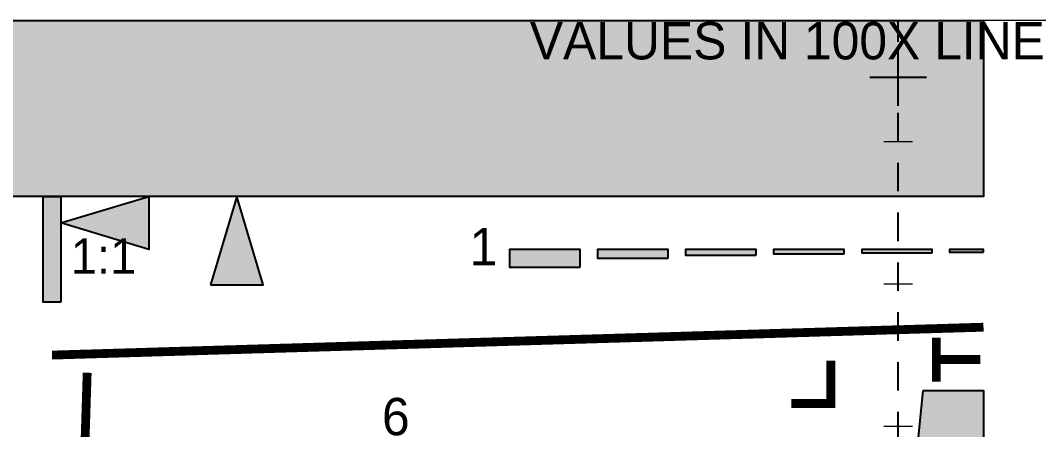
# Model space of a CAD drawing. Header units: millimetres. Extents: x 0 to 420, y 0 to 297.
# Drawn here: x 115.3 to 258.5, y 239.5 to 297 of the extents above; entities that cross this region are included whole.
import ezdxf

# ---------------------------------------------------------------- set-up
doc = ezdxf.new("R2010")
doc.units = ezdxf.units.MM
for name, color, linetype in [('CENTER', 7, 'Continuous'), ('FRAME', 7, 'Continuous'), ('GLUE', 1, 'Continuous'), ('LABELS', 7, 'Continuous'), ('PERIPHERY', 7, 'Continuous'), ('SFR', 7, 'Continuous')]:
    doc.layers.add(name, color=color, linetype=linetype)

msp = doc.modelspace()

# ---------------------------------------------------------------- hatches: boundary and pattern name
at = {"layer": 'CENTER', "true_color": 0x000000}
h = msp.add_hatch(color=7, dxfattribs=at)
h.dxf.hatch_style = 1
h.paths.add_polyline_path([(194.02, 262.35), (194.02, 264.82), (184.12, 264.82), (184.12, 262.35), (194.02, 262.35)])
h = msp.add_hatch(color=7, dxfattribs=at)
h.dxf.hatch_style = 1
h.paths.add_polyline_path([(206.39, 263.59), (206.39, 264.82), (196.49, 264.82), (196.49, 263.59), (206.39, 263.59)])
h = msp.add_hatch(color=7, dxfattribs=at)
h.dxf.hatch_style = 1
h.paths.add_polyline_path([(218.77, 264), (218.77, 264.82), (208.87, 264.82), (208.87, 264), (218.77, 264)])
h = msp.add_hatch(color=7, dxfattribs=at)
h.dxf.hatch_style = 1
h.paths.add_polyline_path([(231.14, 264.21), (231.14, 264.82), (221.24, 264.82), (221.24, 264.21), (231.14, 264.21)])
h = msp.add_hatch(color=7, dxfattribs=at)
h.dxf.hatch_style = 1
h.paths.add_polyline_path([(243.52, 264.33), (243.52, 264.82), (233.62, 264.82), (233.62, 264.33), (243.52, 264.33)])
h = msp.add_hatch(color=7, dxfattribs=at)
h.dxf.hatch_style = 1
h.paths.add_polyline_path([(250.75, 264.42), (250.75, 264.82), (245.99, 264.82), (245.99, 264.42), (250.75, 264.42)])
at = {"layer": 'FRAME', "true_color": 0x000000}
h = msp.add_hatch(color=7, dxfattribs=at)
h.dxf.hatch_style = 1
h.paths.add_polyline_path([(0, 297), (250.75, 297), (250.75, 272.25), (0, 272.25), (0, 297)])
h = msp.add_hatch(color=7, dxfattribs=at)
h.dxf.hatch_style = 1
h.paths.add_polyline_path([(121, 257.4), (118.53, 257.4), (118.53, 272.25), (121, 272.25), (121, 257.4)])
h = msp.add_hatch(color=7, dxfattribs=at)
h.dxf.hatch_style = 1
h.paths.add_polyline_path([(133.38, 272.25), (133.38, 264.82), (121, 268.54), (133.38, 272.25)])
h = msp.add_hatch(color=7, dxfattribs=at)
h.dxf.hatch_style = 1
h.paths.add_polyline_path([(142.04, 259.87), (149.47, 259.87), (145.75, 272.25), (142.04, 259.87)])
at = {"layer": 'SFR', "true_color": 0x000000}
h = msp.add_hatch(color=7, dxfattribs=at)
h.dxf.hatch_style = 1
h.paths.add_polyline_path([(242.28, 245.02), (250.75, 245.02), (250.75, 206.02), (247.23, 170.77), (234.85, 170.77), (242.28, 245.02)])

# ---------------------------------------------------------------- linework, layer by layer
at = {"layer": 'CENTER', "color": 250}
for points in [[(194.02, 262.35), (194.02, 264.82), (184.12, 264.82), (184.12, 262.35), (194.02, 262.35)], [(206.39, 263.59), (206.39, 264.82), (196.49, 264.82), (196.49, 263.59), (206.39, 263.59)], [(218.77, 264), (218.77, 264.82), (208.87, 264.82), (208.87, 264), (218.77, 264)], [(231.14, 264.21), (231.14, 264.82), (221.24, 264.82), (221.24, 264.21), (231.14, 264.21)], [(243.52, 264.33), (243.52, 264.82), (233.62, 264.82), (233.62, 264.33), (243.52, 264.33)], [(250.75, 264.42), (250.75, 264.82), (245.99, 264.82), (245.99, 264.42), (250.75, 264.42)]]:
    msp.add_lwpolyline(points, close=True, dxfattribs=at)
at = {"layer": 'CENTER', "color": 250, "true_color": 0x000000}
for points in [[(184.12, 262.35), (194.02, 262.35), (194.02, 264.82)], [(194.02, 264.82), (184.12, 264.82), (184.12, 262.35)], [(196.49, 263.59), (206.39, 263.59), (206.39, 264.82)], [(206.39, 264.82), (196.49, 264.82), (196.49, 263.59)], [(208.87, 264), (218.77, 264), (218.77, 264.82)], [(218.77, 264.82), (208.87, 264.82), (208.87, 264)], [(221.24, 264.21), (231.14, 264.21), (231.14, 264.82)], [(231.14, 264.82), (221.24, 264.82), (221.24, 264.21)], [(233.62, 264.33), (243.52, 264.33), (243.52, 264.82)], [(243.52, 264.82), (233.62, 264.82), (233.62, 264.33)], [(245.99, 264.42), (250.75, 264.42), (250.75, 264.82)], [(250.75, 264.82), (245.99, 264.82), (245.99, 264.42)]]:
    msp.add_solid(points, dxfattribs=at)
at = {"layer": 'FRAME', "color": 250}
for points in [[(0, 297), (250.75, 297), (250.75, 272.25), (0, 272.25), (0, 297)], [(121, 257.4), (118.53, 257.4), (118.53, 272.25), (121, 272.25), (121, 257.4)], [(133.38, 272.25), (133.38, 264.82), (121, 268.54), (133.38, 272.25)], [(142.04, 259.87), (149.47, 259.87), (145.75, 272.25), (142.04, 259.87)]]:
    msp.add_lwpolyline(points, close=True, dxfattribs=at)
at = {"layer": 'FRAME', "color": 250, "true_color": 0x000000}
for points in [[(0, 297), (0, 272.25), (250.75, 272.25)], [(250.75, 272.25), (250.75, 297), (0, 297)], [(121, 257.4), (121, 272.25), (118.53, 272.25)], [(118.53, 272.25), (118.53, 257.4), (121, 257.4)], [(121, 268.54), (133.38, 264.82), (133.38, 272.25)], [(142.04, 259.87), (149.47, 259.87), (145.75, 272.25)]]:
    msp.add_solid(points, dxfattribs=at)
at = {"layer": 'GLUE', "color": 1, "lineweight": 25}
for p, q in [((238.75, 294), (238.75, 297)), ((238.75, 285), (238.75, 293)), ((238.75, 287), (238.75, 291)), ((234.75, 289), (242.75, 289)), ((238.75, 280), (238.75, 284)), ((238.75, 273), (238.75, 277)), ((238.75, 266), (238.75, 270)), ((238.75, 259), (238.75, 263)), ((238.75, 252), (238.75, 256)), ((238.75, 245), (238.75, 249)), ((238.75, 238), (238.75, 242))]:
    msp.add_line(p, q, dxfattribs=at)
at = {"layer": 'GLUE', "color": 1, "lineweight": 18}
for p, q in [((236.75, 280), (240.75, 280)), ((236.75, 260), (240.75, 260)), ((236.75, 240), (240.75, 240))]:
    msp.add_line(p, q, dxfattribs=at)
msp.add_lwpolyline([(0, 0), (420, 0), (420, 297), (0, 297), (0, 0)], dxfattribs=at)
at = {"layer": 'PERIPHERY', "color": 250, "lineweight": 35, "const_width": 1.24}
for points in [[(119.77, 249.98), (250.75, 253.9)], [(124.72, 247.5), (118.53, 49.5)]]:
    msp.add_lwpolyline(points, dxfattribs=at)
at = {"layer": 'SFR', "color": 250, "lineweight": 35, "const_width": 1.24}
for points in [[(244.13, 252.45), (244.13, 246.26)], [(223.72, 243.17), (229.28, 243.17), (229.28, 249.19)], [(250.32, 249.36), (244.13, 249.36)]]:
    msp.add_lwpolyline(points, dxfattribs=at)
at = {"layer": 'SFR', "color": 250}
msp.add_lwpolyline([(242.28, 245.02), (250.75, 245.02), (250.75, 206.02), (247.23, 170.77), (234.85, 170.77), (242.28, 245.02)], close=True, dxfattribs=at)
at = {"layer": 'SFR', "color": 250, "true_color": 0x000000}
for points in [[(242.28, 245.02), (234.85, 170.77), (247.23, 170.77)], [(242.28, 245.02), (247.23, 170.77), (250.75, 206.02)], [(250.75, 206.02), (250.75, 245.02), (242.28, 245.02)]]:
    msp.add_solid(points, dxfattribs=at)

# ---------------------------------------------------------------- texts
at = {"layer": 'LABELS', "color": 250}
for s, height, p in [('VALUES IN 100X LINES PER PICTURE HEIGHT', 5.2388, (186.96, 291.52)), ('1', 5.24, (178.5, 262.59)), ('1:1', 4.95, (122.41, 261.41)), ('6', 5.24, (166.17, 238.72))]:
    msp.add_text(s, height=height, dxfattribs=at).set_placement(p)

doc.saveas('drawing.dxf')
